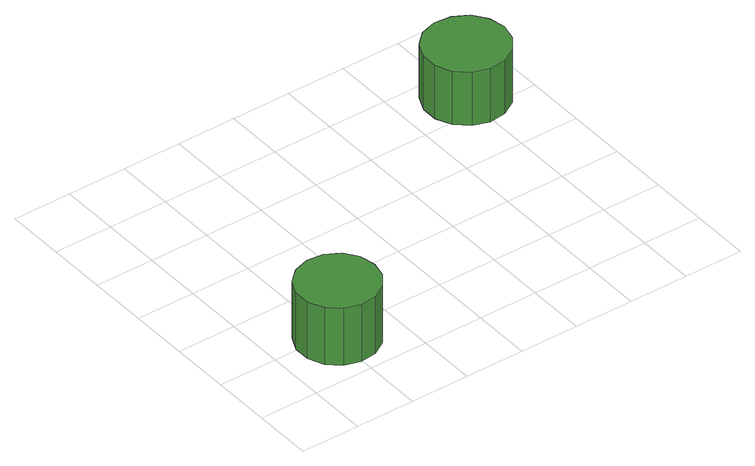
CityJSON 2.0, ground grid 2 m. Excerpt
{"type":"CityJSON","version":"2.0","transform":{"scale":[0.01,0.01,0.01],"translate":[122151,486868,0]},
"CityObjects":{
"tree1":{"type":"SolitaryVegetationObject","attributes":{"function":"something"},"geometry":[{"type":"MultiSurface","lod":"1","boundaries":[[[0,1,2,3,4,5,6,7,8,9,10,11,12,13,14]],[[15,16,17,18,19,20,21,22,23,24,25,26,27,28,29]],[[0,29,28,1]],[[1,28,27,2]],[[2,27,26,3]],[[3,26,25,4]],[[4,25,24,5]],[[5,24,23,6]],[[6,23,22,7]],[[7,22,21,8]],[[8,21,20,9]],[[9,20,19,10]],[[10,19,18,11]],[[11,18,17,12]],[[12,17,16,13]],[[13,16,15,14]],[[14,15,29,0]]]}]},
"tree2":{"type":"SolitaryVegetationObject","attributes":{"function":"something"},"geometry":[{"type":"MultiSurface","lod":"1","boundaries":[[[30,31,32,33,34,35,36,37,38,39,40,41,42,43,44]],[[45,46,47,48,49,50,51,52,53,54,55,56,57,58,59]],[[30,59,58,31]],[[31,58,57,32]],[[32,57,56,33]],[[33,56,55,34]],[[34,55,54,35]],[[35,54,53,36]],[[36,53,52,37]],[[37,52,51,38]],[[38,51,50,39]],[[39,50,49,40]],[[40,49,48,41]],[[41,48,47,42]],[[42,47,46,43]],[[43,46,45,44]],[[44,45,59,30]]]}]}
},
"vertices":[
[344,176,221],[333,231,221],[300,276,221],[252,304,221],[196,309,221],[143,292,221],[102,255,221],[79,204,221],[79,148,221],[102,97,221],[143,60,221],[196,43,221],[252,49,221],[300,77,221],[333,122,221],[333,122,12],[300,77,12],[252,49,12],[196,43,12],[143,60,12],[102,97,12],[79,148,12],[79,204,12],[102,255,12],[143,292,12],[196,309,12],[252,304,12],[300,276,12],[333,231,12],[344,176,12],
[1341,871,212],[1329,927,212],[1295,974,212],[1245,1002,212],[1188,1008,212],[1133,991,212],[1091,952,212],[1067,899,212],[1067,842,212],[1091,789,212],[1133,751,212],[1188,733,212],[1245,739,212],[1295,768,212],[1329,814,212],[1329,814,16],[1295,768,16],[1245,739,16],[1188,733,16],[1133,751,16],[1091,789,16],[1067,842,16],[1067,899,16],[1091,952,16],[1133,991,16],[1188,1008,16],[1245,1002,16],[1295,974,16],[1329,927,16],[1341,871,16]
]}
